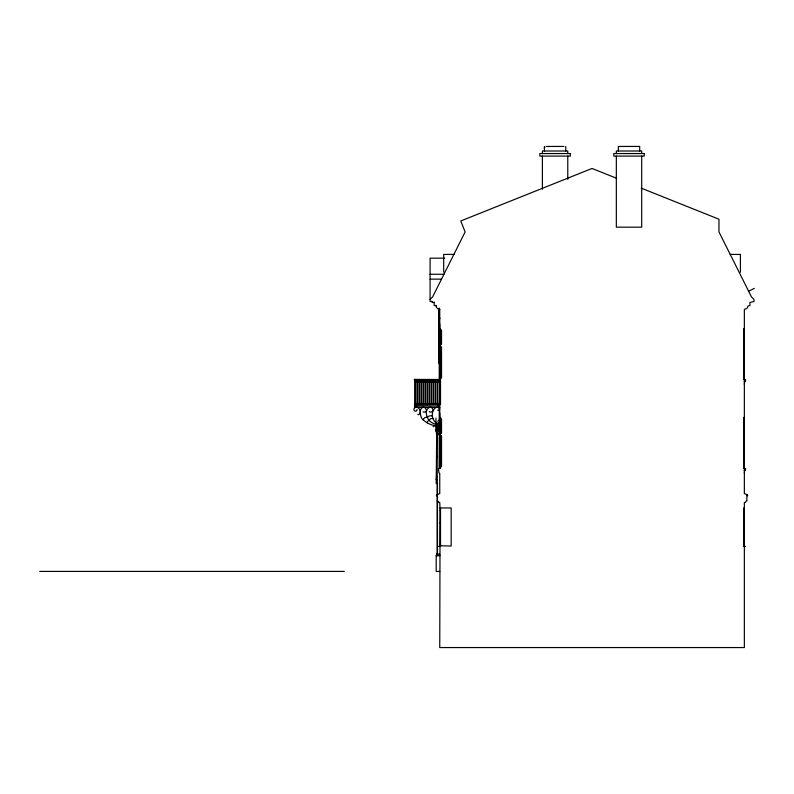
<?xml version="1.0" encoding="UTF-8"?>
<svg xmlns="http://www.w3.org/2000/svg" width="794" height="794" viewBox="0 0 794 794"><rect width="100%" height="100%" fill="white"/><g stroke="black" fill="none" stroke-linecap="round" stroke-linejoin="round"><path stroke-width="1.19" d="M438.983 352.734L438.735 357.548L439.241 357.548M436.7 476.479L436.194 479.705L437.206 479.705M439.747 380.028L438.506 380.723L438.506 379.84L440.511 379.125M439.747 430.606L435.975 430.606L436.452 429.901L439.747 429.901M437.206 494.9L436.492 495.803L436.492 494.791L439.747 493.62L439.747 473.313L438.983 472.936L438.506 468.688L440.511 467.964M430.1 299.437L432.641 296.896L465.135 231.917L460.758 220.98L592.056 168.457L616.065 178.064M436.7 456.093L437.206 455.587M440.005 507.952L439.747 545.766L451.171 546.024L451.171 507.952L440.005 507.952L439.747 502.513L438.735 502.513L438.735 501.748L437.206 500.984M440.005 546.024L439.747 647.557L744.355 647.557L744.355 502.513L745.368 502.513L746.132 500.984L746.896 500.984L746.896 494.9L747.611 495.803L747.611 494.791L744.355 493.62L744.355 309.591L744.861 309.084A3.047 3.047 0 0 0 747.908 306.037L749.943 305.531L749.943 302.484L754.002 301.472L754.002 299.437L751.461 296.896L718.967 231.917L718.967 219.223L641.215 188.128M439.747 571.412L436.194 571.412L436.194 555.671L439.747 555.324M438.983 546.679L440.511 545.23M436.581 429.842L436.184 430.06A1.112 1.112 0 0 0 436.382 431.827A2.015 2.015 0 0 0 439.271 430.854A2.968 2.968 0 0 0 438.804 427.847A5.578 5.578 0 0 0 435.529 425.912A2.61 2.61 0 0 0 433.117 426.725M748.623 291.219L754.3 288.391M437.206 429.276L435.975 429.723L439.747 429.723M438.983 546.302L440.511 545.756M546.302 146.443L563.859 146.443M454.357 254.417L443.687 254.417L443.687 272.183M730.222 254.417L740.415 254.417L740.415 272.183M444.709 258.169L430.1 258.169L430.1 301.472L432.135 301.472M430.1 274.267L443.955 274.267M430.1 279.131L441.524 279.131M434.169 302.484L432.135 302.484L432.135 301.353M435.688 305.531L434.169 305.531L434.169 302.038M439.241 309.084A3.047 3.047 0 0 1 436.194 306.037L435.688 305.382M439.241 309.591L439.747 309.591M439.747 317.719L439.747 318.98M439.241 322.92L439.747 322.92M439.747 324.19L439.499 404.781M439.241 328.627L440.511 328.627L440.511 404.513L414.369 404.91L439.747 404.91M744.355 328.627L743.591 328.627L743.591 379.393M440.511 330.155L441.524 330.155L441.524 337.073L440.511 337.073M440.511 337.579L441.524 337.579L441.524 344.497L440.511 344.497M440.511 347.038L441.524 347.038L441.524 377.875L440.511 377.875M439.241 363.126L438.735 363.126L438.983 308.806M439.747 379.492L414.369 379.393L414.369 379.909L439.747 379.909M744.355 380.028L745.596 380.723L745.596 379.84L743.591 379.125M439.241 380.415L437.484 380.415L437.484 381.934L439.241 381.934M439.747 381.557L438.983 381.557L438.983 380.028M744.355 381.557L745.119 381.557L745.119 380.028M744.355 381.805L744.861 381.557M439.241 382.192L437.484 382.192L437.484 403.511L439.241 403.511M744.355 384.475L744.613 381.805M414.875 404.017L417.138 404.017L417.138 404.781M439.747 404.017L437.484 404.017L437.484 404.781M439.747 407.193L414.369 407.193L439.747 407.322M439.747 413.029L439.499 467.984M439.747 417.475L440.511 417.475L440.511 468.242M744.355 417.475L743.591 417.475L743.591 468.242M440.511 418.994L441.524 418.994L441.524 425.912L440.511 425.912M439.747 425.981L437.722 425.981L437.722 429.276L439.747 429.276M440.511 426.418L441.524 426.418L441.524 433.335L440.511 433.335M439.747 433.971L436.452 433.971L436.452 423.43M439.747 434.358L436.829 434.358L436.829 430.924M440.511 435.876L441.524 435.876L441.524 466.713L440.511 466.713M436.7 457.195L437.206 457.195M439.747 467.984L439.241 467.984L439.241 308.082M744.355 468.867L745.596 469.562L745.596 468.688L743.591 467.964M744.355 470.395L745.119 470.395L745.119 468.867M744.355 470.653L744.861 470.395M744.355 473.313L744.613 470.653M437.206 483.447L436.194 483.447L436.7 433.971M439.747 554.053L436.541 554.053L436.541 555.324M436.194 555.671L439.747 555.671M39.7 571.412L344.308 571.412M435.112 425.574L435.846 425.644M743.591 545.756L745.119 546.679M743.591 545.23L745.119 546.302M417.743 414.269L418.646 414.736A2.978 2.978 0 0 0 419.798 413.386A4.575 4.575 0 0 0 419.798 409.833A4.377 4.377 0 0 0 417.713 407.61A2.759 2.759 0 0 0 414.26 408.444A1.757 1.757 0 0 0 415.034 411.123A1.439 1.439 0 0 0 416.959 409.476M437.772 421.316L438.764 420.155A1.419 1.419 0 0 1 439.161 422.666A2.898 2.898 0 0 1 435.37 422.319A11.185 11.185 0 0 1 432.323 415.619A9.33 9.33 0 0 1 434.973 408.205A3.027 3.027 0 0 1 439.29 408.205A1.28 1.28 0 0 1 437.692 410.18M743.72 330.632L743.72 331.644M743.72 342.998L743.72 344.01M743.72 347.514L743.72 348.526M743.72 359.881L743.72 360.893M743.72 376.376L743.72 377.398M743.72 419.48L743.72 420.492M743.72 431.847L743.72 432.859M743.72 436.353L743.72 437.375M743.72 448.719L743.72 449.741M743.72 465.224L743.72 466.237M743.72 509.956L743.72 510.969M743.72 522.313L743.72 523.335M743.72 543.007L743.72 544.019M743.591 507.952L743.591 546.024M641.711 153.55L641.711 151.009L616.333 151.009L616.333 153.55M641.711 156.09L641.711 227.163L616.333 227.163L616.333 156.09M639.696 151.009L639.696 146.443L618.347 146.443L618.347 151.009M567.77 153.55L567.77 151.009L542.391 151.009L542.391 153.55M567.77 156.09L567.77 179.365M565.755 146.443L565.755 151.009M544.406 146.443L544.406 151.009M542.391 156.09L542.391 189.171M440.888 330.155L440.888 337.073M440.888 337.579L440.888 344.497M440.888 347.038L440.888 377.875M440.888 418.994L440.888 425.912M440.888 426.418L440.888 433.335M440.888 435.876L440.888 466.713M440.511 507.952L440.511 546.024M440.382 330.632L440.382 331.644M440.382 342.998L440.382 344.01M440.382 347.514L440.382 348.526M440.382 359.881L440.382 360.893M440.382 376.376L440.382 377.398M440.382 419.48L440.382 420.492M440.382 431.847L440.382 432.859M440.382 436.353L440.382 437.375M440.382 448.719L440.382 449.741M440.382 465.224L440.382 466.237M440.382 509.956L440.382 510.969M440.382 522.313L440.382 523.335M439.747 309.005L439.747 468.242M437.464 482.851L437.464 554.48M437.236 404.781L437.236 404.017L427.44 404.017L427.44 404.781M437.206 433.971L437.206 554.053M436.194 305.472L436.194 306.037M435.975 418.13L435.975 430.606M427.182 404.781L427.182 404.017L417.386 404.017L417.386 404.781M415.381 379.393L415.381 379.909M414.875 379.909L414.875 407.193M544.406 148.339A1.896 1.896 0 0 1 544.962 146.999M433.038 418.646A2.938 2.938 0 0 0 429.177 420.433A2.094 2.094 0 0 0 427.331 422.845M432.393 416.235A3.762 3.762 0 0 0 427.371 417.525A3.047 3.047 0 0 0 423.291 419.976A7.831 7.831 0 0 1 420.741 415.59A19.761 19.761 0 0 1 420.373 411.034A4.178 4.178 0 0 1 422.229 407.709A2.283 2.283 0 0 1 424.77 407.709A3.603 3.603 0 0 1 426.299 410.041A1.657 1.657 0 0 1 425.376 411.848A2.7 2.7 0 0 1 423.093 411.848M423.291 419.976A26.123 26.123 0 0 0 429.475 423.976A19.145 19.145 0 0 0 436.879 425.723A2.561 2.561 0 0 0 439.608 422.706M429.246 411.62A2.174 2.174 0 0 0 432.035 411.62A2.372 2.372 0 0 0 432.571 408.622A2.61 2.61 0 0 0 428.869 407.739A5.677 5.677 0 0 0 426.309 412.414A12.257 12.257 0 0 0 429.177 420.433L430.189 421.435A13.528 13.528 0 0 0 436.65 424.423A2.461 2.461 0 0 0 439.171 423.232M570.31 153.55L539.851 153.55L539.851 156.09L570.31 156.09L570.31 153.55M644.252 153.55L613.792 153.55L613.792 156.09L644.252 156.09L644.252 153.55M417.138 380.415L415.381 380.415L415.381 381.934L417.138 381.934L417.138 380.415M419.143 380.415L417.386 380.415L417.386 381.934L419.143 381.934L419.143 380.415M421.157 380.415L419.401 380.415L419.401 381.934L421.157 381.934L421.157 380.415M423.162 380.415L421.406 380.415L421.406 381.934L423.162 381.934L423.162 380.415M425.177 380.415L423.42 380.415L423.42 381.934L425.177 381.934L425.177 380.415M427.182 380.415L425.425 380.415L425.425 381.934L427.182 381.934L427.182 380.415M429.197 380.415L427.44 380.415L427.44 381.934L429.197 381.934L429.197 380.415M431.202 380.415L429.445 380.415L429.445 381.934L431.202 381.934L431.202 380.415M433.216 380.415L431.46 380.415L431.46 381.934L433.216 381.934L433.216 380.415M435.221 380.415L433.464 380.415L433.464 381.934L435.221 381.934L435.221 380.415M437.236 380.415L435.479 380.415L435.479 381.934L437.236 381.934L437.236 380.415M417.138 382.192L415.381 382.192L415.381 403.511L417.138 403.511L417.138 382.192M419.143 382.192L417.386 382.192L417.386 403.511L419.143 403.511L419.143 382.192M421.157 382.192L419.401 382.192L419.401 403.511L421.157 403.511L421.157 382.192M423.162 382.192L421.406 382.192L421.406 403.511L423.162 403.511L423.162 382.192M425.177 382.192L423.42 382.192L423.42 403.511L425.177 403.511L425.177 382.192M427.182 382.192L425.425 382.192L425.425 403.511L427.182 403.511L427.182 382.192M429.197 382.192L427.44 382.192L427.44 403.511L429.197 403.511L429.197 382.192M431.202 382.192L429.445 382.192L429.445 403.511L431.202 403.511L431.202 382.192M433.216 382.192L431.46 382.192L431.46 403.511L433.216 403.511L433.216 382.192M435.221 382.192L433.464 382.192L433.464 403.511L435.221 403.511L435.221 382.192M437.236 382.192L435.479 382.192L435.479 403.511L437.236 403.511L437.236 382.192"/></g></svg>
